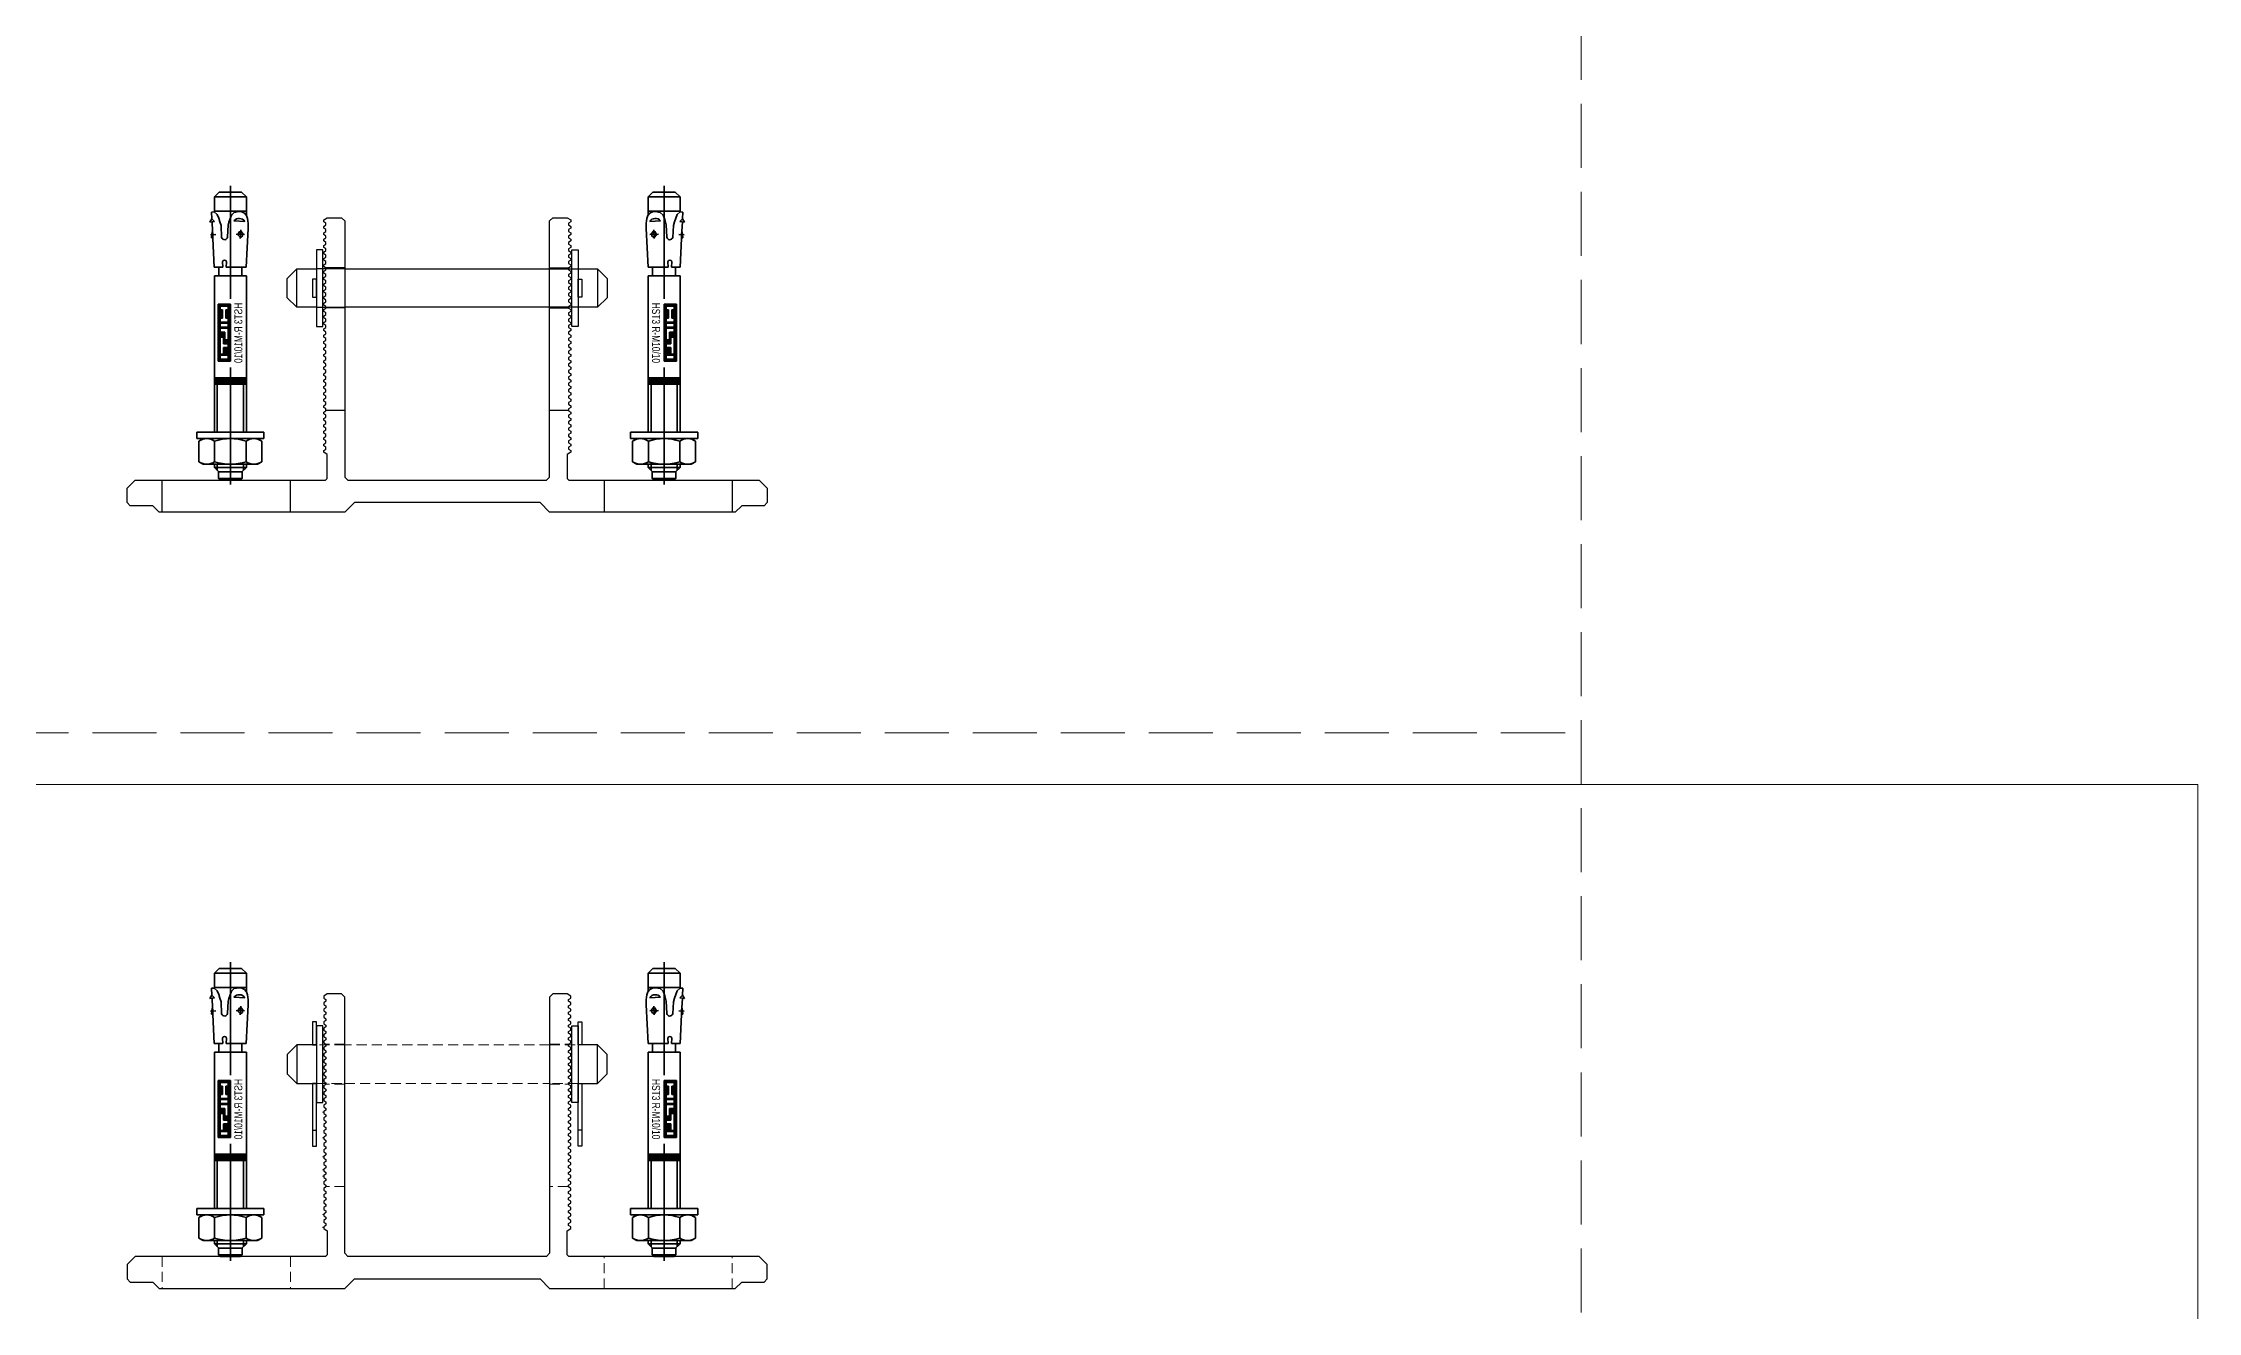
# Model space of a CAD drawing. Header units: millimetres. Extents: x -29692 to 34729, y -8412 to 43293.
# Drawn here: x -9365 to -8692, y -1372 to -976 of the extents above; entities that cross this region are included whole.
import ezdxf
from ezdxf.enums import TextEntityAlignment as Align

# ---------------------------------------------------------------- set-up
doc = ezdxf.new("R2010")
doc.units = ezdxf.units.MM
doc.linetypes.add('HIDDEN2', pattern=[4.7625, 3.175, -1.5875])
doc.linetypes.add('JIS_02_4.0', pattern=[5.5, 4, -1.5])
for name, color, linetype, lineweight in [('_0_000_Подоснова', 9, 'Continuous', 0), ('_0_001_Профили', 150, 'Continuous', 35), ('_MB_hidden_0.09', 125, 'HIDDEN2', 9), ('_MB_okucia_0.15', 165, 'Continuous', 15)]:
    doc.layers.add(name, color=color, linetype=linetype, lineweight=lineweight)
doc.layers.add('_0_007_Кронштейны_01', color=30, linetype='Continuous')
doc.layers.add('_0_023 _Линия_04', color=96, linetype='JIS_02_4.0', lineweight=9, plot=False)
doc.layers.add('_MB_pomocnicze_niedrukowane', color=220, linetype='Continuous', lineweight=15, plot=False)
doc.styles.add('_DZ_3.2', font='isocpeui.ttf', dxfattribs={"height": 3.2})
doc.styles.get("Standard").update_dxf_attribs({"font": 'arial.ttf'})

# ---------------------------------------------------------------- blocks, each defined once
blk = doc.blocks.new('-80002123_front')
for p, q in [((-47, 76.08), (-47, 64.08)), ((47, 64.08), (47, 76.08))]:
    blk.add_line(p, q)
for points in [[(32, 11), (31, 10), (-31, 10), (-32, 11), (-32, 91), (-33, 92), (-37.5, 92), (-38.58, 91.28), (-38.58, 90.72), (-37.92, 90.28), (-37.92, 89.72), (-38.58, 89.28), (-38.58, 88.72), (-37.92, 88.28), (-37.92, 87.72), (-38.58, 87.28), (-38.58, 86.72), (-37.92, 86.28), (-37.92, 85.72), (-38.58, 85.28), (-38.58, 84.72), (-37.92, 84.28), (-37.92, 83.72), (-38.58, 83.28), (-38.58, 82.72), (-37.92, 82.28), (-37.92, 81.72), (-38.58, 81.28), (-38.58, 80.72), (-37.92, 80.28), (-37.92, 79.72), (-38.58, 79.28), (-38.58, 78.72), (-37.92, 78.28), (-37.92, 77.72), (-38.58, 77.28), (-38.58, 76.72), (-37.92, 76.28), (-37.92, 75.72), (-38.58, 75.28), (-38.58, 74.72), (-37.92, 74.28), (-37.92, 73.72), (-38.58, 73.28), (-38.58, 72.72), (-37.92, 72.28), (-37.92, 71.72), (-38.58, 71.28), (-38.58, 70.72), (-37.92, 70.28), (-37.92, 69.72), (-38.58, 69.28), (-38.58, 68.72), (-37.92, 68.28), (-37.92, 67.72), (-38.58, 67.28), (-38.58, 66.72), (-37.92, 66.28), (-37.92, 65.72), (-38.58, 65.28), (-38.58, 64.72), (-37.92, 64.28), (-37.92, 63.72), (-38.58, 63.28), (-38.58, 62.72), (-37.92, 62.28), (-37.92, 61.72), (-38.58, 61.28), (-38.58, 60.72), (-37.92, 60.28), (-37.92, 59.72), (-38.58, 59.28), (-38.58, 58.72), (-37.92, 58.28), (-37.92, 57.72), (-38.58, 57.28), (-38.58, 56.72), (-37.92, 56.28), (-37.92, 55.72), (-38.58, 55.28), (-38.58, 54.72), (-37.92, 54.28), (-37.92, 53.72), (-38.58, 53.28), (-38.58, 52.72), (-37.92, 52.28), (-37.92, 51.72), (-38.58, 51.28), (-38.58, 50.72), (-37.92, 50.28), (-37.92, 49.72), (-38.58, 49.28), (-38.58, 48.72), (-37.92, 48.28), (-37.92, 47.72), (-38.58, 47.28), (-38.58, 46.72), (-37.92, 46.28), (-37.92, 45.72), (-38.58, 45.28), (-38.58, 44.72), (-37.92, 44.28), (-37.92, 43.72), (-38.58, 43.28), (-38.58, 42.72), (-37.92, 42.28), (-37.92, 41.72), (-38.58, 41.28), (-38.58, 40.72), (-37.92, 40.28), (-37.92, 39.72), (-38.58, 39.28), (-38.58, 38.72), (-37.92, 38.28), (-37.92, 37.72), (-38.58, 37.28), (-38.58, 36.72), (-37.92, 36.28), (-37.92, 35.72), (-38.58, 35.28), (-38.58, 34.72), (-37.92, 34.28), (-37.92, 33.72), (-38.58, 33.28), (-38.58, 32.72), (-37.92, 32.28), (-37.92, 31.72), (-38.58, 31.28), (-38.58, 30.72), (-37.92, 30.28), (-37.92, 29.72), (-38.58, 29.28), (-38.58, 28.72), (-37.92, 28.28), (-37.92, 27.72), (-38.58, 27.28), (-38.58, 26.72), (-37.92, 26.28), (-37.92, 25.72), (-38.58, 25.28), (-38.58, 24.72), (-37.92, 24.28), (-37.92, 23.72), (-38.58, 23.28), (-38.58, 22.72), (-37.92, 22.28), (-37.92, 21.72), (-38.58, 21.28), (-38.58, 20.72), (-37.92, 20.28), (-37.92, 19.72), (-38.58, 19.28), (-38.58, 18.72), (-37.5, 18), (-37.5, 10.5), (-38, 10), (-97.5, 10), (-100, 7.5), (-100, 3), (-99, 2), (-92, 2), (-90, 0), (-32, 0), (-29, 3), (29, 3), (32, 0), (90, 0), (92, 2), (99, 2), (100, 3), (100, 7.5), (97.5, 10), (38, 10), (37.5, 10.5), (37.5, 18), (38.58, 18.72), (38.58, 19.28), (37.92, 19.72), (37.92, 20.28), (38.58, 20.72), (38.58, 21.28), (37.92, 21.72), (37.92, 22.28), (38.58, 22.72), (38.58, 23.28), (37.92, 23.72), (37.92, 24.28), (38.58, 24.72), (38.58, 25.28), (37.92, 25.72), (37.92, 26.28), (38.58, 26.72), (38.58, 27.28), (37.92, 27.72), (37.92, 28.28), (38.58, 28.72), (38.58, 29.28), (37.92, 29.72), (37.92, 30.28), (38.58, 30.72), (38.58, 31.28), (37.92, 31.72), (37.92, 32.28), (38.58, 32.72), (38.58, 33.28), (37.92, 33.72), (37.92, 34.28), (38.58, 34.72), (38.58, 35.28), (37.92, 35.72), (37.92, 36.28), (38.58, 36.72), (38.58, 37.28), (37.92, 37.72), (37.92, 38.28), (38.58, 38.72), (38.58, 39.28), (37.92, 39.72), (37.92, 40.28), (38.58, 40.72), (38.58, 41.28), (37.92, 41.72), (37.92, 42.28), (38.58, 42.72), (38.58, 43.28), (37.92, 43.72), (37.92, 44.28), (38.58, 44.72), (38.58, 45.28), (37.92, 45.72), (37.92, 46.28), (38.58, 46.72), (38.58, 47.28), (37.92, 47.72), (37.92, 48.28), (38.58, 48.72), (38.58, 49.28), (37.92, 49.72), (37.92, 50.28), (38.58, 50.72), (38.58, 51.28), (37.92, 51.72), (37.92, 52.28), (38.58, 52.72), (38.58, 53.28), (37.92, 53.72), (37.92, 54.28), (38.58, 54.72), (38.58, 55.28), (37.92, 55.72), (37.92, 56.28), (38.58, 56.72), (38.58, 57.28), (37.92, 57.72), (37.92, 58.28), (38.58, 58.72), (38.58, 59.28), (37.92, 59.72), (37.92, 60.28), (38.58, 60.72), (38.58, 61.28), (37.92, 61.72), (37.92, 62.28), (38.58, 62.72), (38.58, 63.28), (37.92, 63.72), (37.92, 64.28), (38.58, 64.72), (38.58, 65.28), (37.92, 65.72), (37.92, 66.28), (38.58, 66.72), (38.58, 67.28), (37.92, 67.72), (37.92, 68.28), (38.58, 68.72), (38.58, 69.28), (37.92, 69.72), (37.92, 70.28), (38.58, 70.72), (38.58, 71.28), (37.92, 71.72), (37.92, 72.28), (38.58, 72.72), (38.58, 73.28), (37.92, 73.72), (37.92, 74.28), (38.58, 74.72), (38.58, 75.28), (37.92, 75.72), (37.92, 76.28), (38.58, 76.72), (38.58, 77.28), (37.92, 77.72), (37.92, 78.28), (38.58, 78.72), (38.58, 79.28), (37.92, 79.72), (37.92, 80.28), (38.58, 80.72), (38.58, 81.28), (37.92, 81.72), (37.92, 82.28), (38.58, 82.72), (38.58, 83.28), (37.92, 83.72), (37.92, 84.28), (38.58, 84.72), (38.58, 85.28), (37.92, 85.72), (37.92, 86.28), (38.58, 86.72), (38.58, 87.28), (37.92, 87.72), (37.92, 88.28), (38.58, 88.72), (38.58, 89.28), (37.92, 89.72), (37.92, 90.28), (38.58, 90.72), (38.58, 91.28), (37.5, 92), (33, 92), (32, 91)], [(-40.88, 76.08), (-40.88, 83.29), (-42.08, 83.29), (-42.08, 76.08)], [(-38.88, 58.08), (-38.88, 82.08), (-40.88, 82.08), (-40.88, 58.08)], [(38.88, 58.08), (38.88, 82.08), (40.88, 82.08), (40.88, 58.08)], [(40.88, 76.08), (40.88, 83.29), (42.08, 83.29), (42.08, 76.08)], [(-40.88, 49.43), (-40.88, 64.08), (-42.08, 64.08), (-42.08, 49.43)], [(-40.88, 44.43), (-40.88, 64.08), (-42.08, 64.08), (-42.08, 44.43)], [(40.88, 49.43), (40.88, 64.08), (42.08, 64.08), (42.08, 49.43)], [(40.88, 44.43), (40.88, 64.08), (42.08, 64.08), (42.08, 44.43)]]:
    blk.add_lwpolyline(points, close=True)
for points in [[(-40.88, 76.08), (-47, 76.08), (-50, 73.08), (-50, 67.08), (-47, 64.08), (-40.88, 64.08)], [(40.88, 64.08), (47, 64.08), (50, 67.08), (50, 73.08), (47, 76.08), (40.88, 76.08)]]:
    blk.add_lwpolyline(points)
for points in [[(-38.75, 81.17), (-38.84, 81.11), (-38.84, 81)], [(-38.75, 77.17), (-38.84, 77.11), (-38.84, 77)], [(-38.75, 71.17), (-38.84, 71.11), (-38.84, 71)], [(-38.75, 61.17), (-38.84, 61.11), (-38.84, 61)], [(-38.75, 55.17), (-38.84, 55.11), (-38.84, 55)], [(-38.75, 47.17), (-38.84, 47.11), (-38.84, 47)], [(-38.75, 41.17), (-38.84, 41.11), (-38.84, 41)], [(-38.75, 37.17), (-38.84, 37.11), (-38.84, 37)], [(-38.75, 35.17), (-38.84, 35.11), (-38.84, 35)]]:
    blk.add_rational_spline(points, [1, 0.881674598768, 1], degree=2)
at = {"layer": '_MB_hidden_0.09'}
for p, q in [((-32, 76.08), (-40.88, 76.08)), ((-32, 76.33), (-38, 76.33)), ((32, 76.33), (38, 76.33)), ((32, 76.08), (40.88, 76.08)), ((-40.88, 64.08), (-32, 64.08)), ((-32, 63.83), (-37.75, 63.83)), ((40.88, 64.08), (32, 64.08)), ((32, 63.83), (37.75, 63.83))]:
    blk.add_line(p, q, dxfattribs=at)
at = {"layer": '_MB_hidden_0.09', "extrusion": (-2.17559e-16, 0.999961, 0.0088)}
for p, q in [((-32, 31.83), (-37.75, 31.83)), ((37.75, 31.83), (32, 31.83)), ((-89, 10), (-89, 0)), ((-49, 10), (-49, 0)), ((49, 0), (49, 10)), ((89, 0), (89, 10))]:
    blk.add_line(p, q, dxfattribs=at)
at = {"layer": '_MB_hidden_0.09'}
for points in [[(32, 76.08), (-32, 76.08)], [(-32, 64.08), (32, 64.08)]]:
    blk.add_lwpolyline(points, dxfattribs=at)
at = {"layer": '_MB_pomocnicze_niedrukowane'}
for points in [[(-38.75, 23.17), (-38.84, 23.11), (-38.84, 23)], [(-38.75, 19.17), (-38.84, 19.11), (-38.84, 19)]]:
    blk.add_rational_spline(points, [1, 0.881674598768, 1], degree=2, dxfattribs=at)
blk = doc.blocks.new('*U788')
at = {"layer": '_0_007_Кронштейны_01'}
blk.add_blockref('-80002123_front', (0, 0), dxfattribs=at)
blk = doc.blocks.new('80002122_92мм_В1')
at = {"layer": '_0_007_Кронштейны_01', "extrusion": (0.999961, 2.78789e-16, 0.0088)}
for p, q in [((10, 89), (0, 89)), ((10, 49), (0, 49)), ((31.83, 32), (31.83, 37.75)), ((31.83, -37.75), (31.83, -32)), ((0, -49), (10, -49)), ((0, -89), (10, -89))]:
    blk.add_line(p, q, dxfattribs=at)
at = {"layer": '_0_007_Кронштейны_01', "color": 110}
for p, q in [((76, 47), (64, 47)), ((64, 40.88), (64, 32)), ((76, 32), (76, 40.88)), ((64, -40.88), (64, -32)), ((76, -32), (76, -40.88)), ((64, -47), (76, -47))]:
    blk.add_line(p, q, dxfattribs=at)
at = {"layer": '_0_007_Кронштейны_01'}
for p, q in [((63.83, 32), (63.83, 37.75)), ((76.33, 32), (76.33, 38)), ((63.83, -32), (63.83, -37.75)), ((76.33, -32), (76.33, -38))]:
    blk.add_line(p, q, dxfattribs=at)
blk.add_lwpolyline([(11, -32), (10, -31), (10, 31), (11, 32), (91, 32), (92, 33), (92, 37.5), (91.28, 38.58), (90.72, 38.58), (90.28, 37.92), (89.72, 37.92), (89.28, 38.58), (88.72, 38.58), (88.28, 37.92), (87.72, 37.92), (87.28, 38.58), (86.72, 38.58), (86.28, 37.92), (85.72, 37.92), (85.28, 38.58), (84.72, 38.58), (84.28, 37.92), (83.72, 37.92), (83.28, 38.58), (82.72, 38.58), (82.28, 37.92), (81.72, 37.92), (81.28, 38.58), (80.72, 38.58), (80.28, 37.92), (79.72, 37.92), (79.28, 38.58), (78.72, 38.58), (78.28, 37.92), (77.72, 37.92), (77.28, 38.58), (76.72, 38.58), (76.28, 37.92), (75.72, 37.92), (75.28, 38.58), (74.72, 38.58), (74.28, 37.92), (73.72, 37.92), (73.28, 38.58), (72.72, 38.58), (72.28, 37.92), (71.72, 37.92), (71.28, 38.58), (70.72, 38.58), (70.28, 37.92), (69.72, 37.92), (69.28, 38.58), (68.72, 38.58), (68.28, 37.92), (67.72, 37.92), (67.28, 38.58), (66.72, 38.58), (66.28, 37.92), (65.72, 37.92), (65.28, 38.58), (64.72, 38.58), (64.28, 37.92), (63.72, 37.92), (63.28, 38.58), (62.72, 38.58), (62.28, 37.92), (61.72, 37.92), (61.28, 38.58), (60.72, 38.58), (60.28, 37.92), (59.72, 37.92), (59.28, 38.58), (58.72, 38.58), (58.28, 37.92), (57.72, 37.92), (57.28, 38.58), (56.72, 38.58), (56.28, 37.92), (55.72, 37.92), (55.28, 38.58), (54.72, 38.58), (54.28, 37.92), (53.72, 37.92), (53.28, 38.58), (52.72, 38.58), (52.28, 37.92), (51.72, 37.92), (51.28, 38.58), (50.72, 38.58), (50.28, 37.92), (49.72, 37.92), (49.28, 38.58), (48.72, 38.58), (48.28, 37.92), (47.72, 37.92), (47.28, 38.58), (46.72, 38.58), (46.28, 37.92), (45.72, 37.92), (45.28, 38.58), (44.72, 38.58), (44.28, 37.92), (43.72, 37.92), (43.28, 38.58), (42.72, 38.58), (42.28, 37.92), (41.72, 37.92), (41.28, 38.58), (40.72, 38.58), (40.28, 37.92), (39.72, 37.92), (39.28, 38.58), (38.72, 38.58), (38.28, 37.92), (37.72, 37.92), (37.28, 38.58), (36.72, 38.58), (36.28, 37.92), (35.72, 37.92), (35.28, 38.58), (34.72, 38.58), (34.28, 37.92), (33.72, 37.92), (33.28, 38.58), (32.72, 38.58), (32.28, 37.92), (31.72, 37.92), (31.28, 38.58), (30.72, 38.58), (30.28, 37.92), (29.72, 37.92), (29.28, 38.58), (28.72, 38.58), (28.28, 37.92), (27.72, 37.92), (27.28, 38.58), (26.72, 38.58), (26.28, 37.92), (25.72, 37.92), (25.28, 38.58), (24.72, 38.58), (24.28, 37.92), (23.72, 37.92), (23.28, 38.58), (22.72, 38.58), (22.28, 37.92), (21.72, 37.92), (21.28, 38.58), (20.72, 38.58), (20.28, 37.92), (19.72, 37.92), (19.28, 38.58), (18.72, 38.58), (18, 37.5), (10.5, 37.5), (10, 38), (10, 97.5), (7.5, 100), (3, 100), (2, 99), (2, 92), (0, 90), (0, 32), (3, 29), (3, -29), (0, -32), (0, -90), (2, -92), (2, -99), (3, -100), (7.5, -100), (10, -97.5), (10, -38), (10.5, -37.5), (18, -37.5), (18.72, -38.58), (19.28, -38.58), (19.72, -37.92), (20.28, -37.92), (20.72, -38.58), (21.28, -38.58), (21.72, -37.92), (22.28, -37.92), (22.72, -38.58), (23.28, -38.58), (23.72, -37.92), (24.28, -37.92), (24.72, -38.58), (25.28, -38.58), (25.72, -37.92), (26.28, -37.92), (26.72, -38.58), (27.28, -38.58), (27.72, -37.92), (28.28, -37.92), (28.72, -38.58), (29.28, -38.58), (29.72, -37.92), (30.28, -37.92), (30.72, -38.58), (31.28, -38.58), (31.72, -37.92), (32.28, -37.92), (32.72, -38.58), (33.28, -38.58), (33.72, -37.92), (34.28, -37.92), (34.72, -38.58), (35.28, -38.58), (35.72, -37.92), (36.28, -37.92), (36.72, -38.58), (37.28, -38.58), (37.72, -37.92), (38.28, -37.92), (38.72, -38.58), (39.28, -38.58), (39.72, -37.92), (40.28, -37.92), (40.72, -38.58), (41.28, -38.58), (41.72, -37.92), (42.28, -37.92), (42.72, -38.58), (43.28, -38.58), (43.72, -37.92), (44.28, -37.92), (44.72, -38.58), (45.28, -38.58), (45.72, -37.92), (46.28, -37.92), (46.72, -38.58), (47.28, -38.58), (47.72, -37.92), (48.28, -37.92), (48.72, -38.58), (49.28, -38.58), (49.72, -37.92), (50.28, -37.92), (50.72, -38.58), (51.28, -38.58), (51.72, -37.92), (52.28, -37.92), (52.72, -38.58), (53.28, -38.58), (53.72, -37.92), (54.28, -37.92), (54.72, -38.58), (55.28, -38.58), (55.72, -37.92), (56.28, -37.92), (56.72, -38.58), (57.28, -38.58), (57.72, -37.92), (58.28, -37.92), (58.72, -38.58), (59.28, -38.58), (59.72, -37.92), (60.28, -37.92), (60.72, -38.58), (61.28, -38.58), (61.72, -37.92), (62.28, -37.92), (62.72, -38.58), (63.28, -38.58), (63.72, -37.92), (64.28, -37.92), (64.72, -38.58), (65.28, -38.58), (65.72, -37.92), (66.28, -37.92), (66.72, -38.58), (67.28, -38.58), (67.72, -37.92), (68.28, -37.92), (68.72, -38.58), (69.28, -38.58), (69.72, -37.92), (70.28, -37.92), (70.72, -38.58), (71.28, -38.58), (71.72, -37.92), (72.28, -37.92), (72.72, -38.58), (73.28, -38.58), (73.72, -37.92), (74.28, -37.92), (74.72, -38.58), (75.28, -38.58), (75.72, -37.92), (76.28, -37.92), (76.72, -38.58), (77.28, -38.58), (77.72, -37.92), (78.28, -37.92), (78.72, -38.58), (79.28, -38.58), (79.72, -37.92), (80.28, -37.92), (80.72, -38.58), (81.28, -38.58), (81.72, -37.92), (82.28, -37.92), (82.72, -38.58), (83.28, -38.58), (83.72, -37.92), (84.28, -37.92), (84.72, -38.58), (85.28, -38.58), (85.72, -37.92), (86.28, -37.92), (86.72, -38.58), (87.28, -38.58), (87.72, -37.92), (88.28, -37.92), (88.72, -38.58), (89.28, -38.58), (89.72, -37.92), (90.28, -37.92), (90.72, -38.58), (91.28, -38.58), (92, -37.5), (92, -33), (91, -32)], close=True, dxfattribs=at)
at = {"layer": '_0_007_Кронштейны_01', "color": 110}
for points in [[(76, 40.88), (76, 47), (73, 50), (67, 50), (64, 47), (64, 40.88)], [(64, 32), (64, -32)], [(76, -32), (76, 32)], [(64, -40.88), (64, -47), (67, -50), (73, -50), (76, -47), (76, -40.88)]]:
    blk.add_lwpolyline(points, dxfattribs=at)
for points in [[(58, 38.88), (82, 38.88), (82, 40.88), (58, 40.88)], [(67.2, 40.88), (72.8, 40.88), (72.8, 42.08), (67.2, 42.08)], [(58, -38.88), (82, -38.88), (82, -40.88), (58, -40.88)], [(67.2, -40.88), (72.8, -40.88), (72.8, -42.08), (67.2, -42.08)]]:
    blk.add_lwpolyline(points, close=True, dxfattribs=at)
blk = doc.blocks.new('*U1012')
at = {"color": 0, "linetype": 'ByBlock', "lineweight": -2}
for p, q in [((-10, 8.5), (-9.24, 9.82)), ((-10, -8.5), (-10, 8.5)), ((-2.76, 9.82), (-9.24, 9.82)), ((-2, 8.5), (-2.76, 9.82)), ((0, 10.5), (-2, 10.5)), ((-2, -10.5), (-2, 10.5)), ((0, -10.5), (0, 10.5)), ((-16.36, 0), (20.25, 0)), ((-14.98, 3.2), (-14.48, 3.7)), ((-14.98, 3.2), (-14.98, -3.2)), ((-14.48, 3.7), (-12.38, 3.7)), ((-14.48, -3.7), (-14.48, 3.7)), ((-11, 5), (-12.38, 3.62)), ((-12.38, 3.62), (-12.38, -3.62)), ((0, 0), (-12, 0)), ((-11.92, 4.08), (-10, 4.08)), ((-11, 5), (-11, -5)), ((-10, 5), (-11, 5)), ((-2.76, 4.91), (-9.24, 4.91)), ((48.82, 5), (0, 5)), ((0, 4.08), (15.02, 4.08)), ((15.02, 4.9), (15.12, 5)), ((15.27, 5), (15.02, 4.75)), ((15.02, 4.61), (15.41, 5)), ((15.55, 5), (15.02, 4.47)), ((15.02, 4.33), (15.69, 5)), ((15.83, 5), (15.02, 4.19)), ((15.02, 4.05), (15.97, 5)), ((16.11, 5), (15.02, 3.91)), ((15.02, 3.76), (16.26, 5)), ((16.4, 5), (15.02, 3.62)), ((15.02, 3.48), (16.54, 5)), ((16.68, 5), (15.02, 3.34)), ((15.02, 3.2), (16.82, 5)), ((16.96, 5), (15.02, 3.06)), ((15.02, 5), (15.02, -5)), ((15.02, 2.92), (17.02, 4.92)), ((17.02, 4.78), (15.02, 2.78)), ((15.02, 2.63), (17.02, 4.63)), ((17.02, 4.49), (15.02, 2.49)), ((15.02, 2.35), (17.02, 4.35)), ((17.02, 4.21), (15.02, 2.21)), ((15.02, 2.07), (17.02, 4.07)), ((17.02, 3.93), (15.02, 1.93)), ((15.02, 1.79), (17.02, 3.79)), ((17.02, 3.64), (15.02, 1.64)), ((15.02, 1.5), (17.02, 3.5)), ((17.02, 3.36), (15.02, 1.36)), ((15.02, 1.22), (17.02, 3.22)), ((17.02, 3.08), (15.02, 1.08)), ((15.02, 0.94), (17.02, 2.94)), ((17.02, 2.8), (15.02, 0.8)), ((15.02, 0.65), (17.02, 2.65)), ((17.02, 2.51), (15.02, 0.51)), ((15.02, 0.37), (17.02, 2.37)), ((17.02, 2.23), (15.02, 0.23)), ((15.02, 0.09), (17.02, 2.09)), ((17.02, 1.95), (15.02, -0.05)), ((15.02, -0.19), (17.02, 1.81)), ((17.02, 1.66), (15.02, -0.34)), ((15.02, -0.48), (17.02, 1.52)), ((17.02, 1.38), (15.02, -0.62)), ((15.02, -0.76), (17.02, 1.24)), ((17.02, 1.1), (15.02, -0.9)), ((15.02, -1.04), (17.02, 0.96)), ((17.02, 0.82), (15.02, -1.18)), ((15.02, -1.33), (17.02, 0.67)), ((17.02, 0.53), (15.02, -1.47)), ((15.02, -1.61), (17.02, 0.39)), ((17.02, 0.25), (15.02, -1.75)), ((15.02, -1.89), (17.02, 0.11)), ((17.02, 5), (17.02, -5)), ((48.82, 5), (48.82, -5)), ((48.82, -3.99), (48.82, 3.99)), ((51.55, 3.6), (49.2, 3.6)), ((63.67, 5.59), (51.55, 4.96)), ((51.55, -1.28), (51.55, 4.96)), ((63.2, 3.24), (60.47, 3.1)), ((61.89, 1.78), (61.75, 4.41)), ((66.01, 1.13), (65.84, 4.48)), ((73.52, 5), (67.73, 5)), ((69.03, 5), (69.03, -5)), ((75.02, 3.5), (73.52, 5)), ((73.52, -5), (73.52, 5)), ((75.02, -3.5), (75.02, 3.5)), ((-14.48, -3.7), (-14.98, -3.2)), ((-14.48, -3.7), (-12.38, -3.7)), ((-11, -5), (-12.38, -3.62)), ((-11.92, -4.08), (-10, -4.08)), ((-10, -5), (-11, -5)), ((-2.76, -4.91), (-9.24, -4.91)), ((0, -4.08), (15.02, -4.08)), ((48.82, -5), (0, -5)), ((17.02, -0.03), (15.02, -2.03)), ((15.02, -2.17), (17.02, -0.17)), ((17.02, -0.32), (15.02, -2.32)), ((15.02, -2.46), (17.02, -0.46)), ((17.02, -0.6), (15.02, -2.6)), ((15.02, -2.74), (17.02, -0.74)), ((17.02, -0.88), (15.02, -2.88)), ((15.02, -3.02), (17.02, -1.02)), ((17.02, -1.16), (15.02, -3.16)), ((15.02, -3.31), (17.02, -1.31)), ((17.02, -1.45), (15.02, -3.45)), ((15.02, -3.59), (17.02, -1.59)), ((17.02, -1.73), (15.02, -3.73)), ((15.02, -3.87), (17.02, -1.87)), ((17.02, -2.01), (15.02, -4.01)), ((15.02, -4.15), (17.02, -2.15)), ((17.02, -2.3), (15.02, -4.3)), ((15.02, -4.44), (17.02, -2.44)), ((17.02, -2.58), (15.02, -4.58)), ((15.02, -4.72), (17.02, -2.72)), ((17.02, -2.86), (15.02, -4.86)), ((15.02, -5), (17.02, -3)), ((17.02, -3.14), (15.16, -5)), ((15.31, -5), (17.02, -3.29)), ((17.02, -3.43), (15.45, -5)), ((15.59, -5), (17.02, -3.57)), ((17.02, -3.71), (15.73, -5)), ((15.87, -5), (17.02, -3.85)), ((17.02, -3.99), (16.01, -5)), ((16.15, -5), (17.02, -4.13)), ((17.02, -4.28), (16.3, -5)), ((16.44, -5), (17.02, -4.42)), ((17.02, -4.56), (16.58, -5)), ((16.72, -5), (17.02, -4.7)), ((17.02, -4.84), (16.86, -5)), ((17, -5), (17.02, -4.98)), ((40.04, 0), (22.2, 0)), ((22.2, 0), (22.2, -3.84)), ((40.04, -3.84), (22.2, -3.84)), ((22.21, -3.84), (22.21, 0)), ((22.28, 0), (22.28, -3.84)), ((22.34, -3.84), (22.34, 0)), ((22.41, 0), (22.41, -3.84)), ((22.47, -3.84), (22.47, 0)), ((22.53, 0), (22.53, -3.84)), ((22.6, -3.84), (22.6, 0)), ((22.66, 0), (22.66, -3.84)), ((22.73, -3.84), (22.73, 0)), ((22.79, 0), (22.79, -3.84)), ((24.04, -0.64), (22.84, -0.64)), ((22.84, -0.64), (22.84, -3.2)), ((24.04, -3.2), (22.84, -3.2)), ((22.85, -0.64), (22.85, 0)), ((22.85, -3.84), (22.85, -3.2)), ((22.92, 0), (22.92, -0.64)), ((22.92, -3.2), (22.92, -3.84)), ((22.98, -0.64), (22.98, 0)), ((22.98, -3.84), (22.98, -3.2)), ((23.05, 0), (23.05, -0.64)), ((23.05, -3.2), (23.05, -3.84)), ((23.11, -0.64), (23.11, 0)), ((23.11, -3.84), (23.11, -3.2)), ((23.17, 0), (23.17, -0.64)), ((23.17, -3.2), (23.17, -3.84)), ((23.24, -0.64), (23.24, 0)), ((23.24, -3.84), (23.24, -3.2)), ((23.3, 0), (23.3, -0.64)), ((23.3, -3.2), (23.3, -3.84)), ((23.37, -0.64), (23.37, 0)), ((23.37, -3.84), (23.37, -3.2)), ((23.43, 0), (23.43, -0.64)), ((23.43, -3.2), (23.43, -3.84)), ((23.49, -0.64), (23.49, 0)), ((23.49, -3.84), (23.49, -3.2)), ((23.56, 0), (23.56, -0.64)), ((23.56, -3.2), (23.56, -3.84)), ((23.62, -0.64), (23.62, 0)), ((23.62, -3.84), (23.62, -3.2)), ((23.69, 0), (23.69, -0.64)), ((23.69, -3.2), (23.69, -3.84)), ((23.75, -0.64), (23.75, 0)), ((23.75, -3.84), (23.75, -3.2)), ((23.81, 0), (23.81, -0.64)), ((23.81, -3.2), (23.81, -3.84)), ((23.88, -0.64), (23.88, 0)), ((23.88, -3.84), (23.88, -3.2)), ((23.94, 0), (23.94, -0.64)), ((23.94, -3.2), (23.94, -3.84)), ((24.01, -0.64), (24.01, 0)), ((24.01, -3.84), (24.01, -3.2)), ((24.04, -0.64), (24.04, -3.2)), ((24.07, 0), (24.07, -3.84)), ((24.13, -3.84), (24.13, 0)), ((24.2, 0), (24.2, -3.84)), ((24.26, -3.84), (24.26, 0)), ((24.33, 0), (24.33, -3.84)), ((24.39, -3.84), (24.39, 0)), ((24.42, -2.15), (24.42, -3.2)), ((26.45, -2.15), (24.42, -2.15)), ((29.69, -3.2), (24.42, -3.2)), ((24.45, 0), (24.45, -2.15)), ((24.45, -3.2), (24.45, -3.84)), ((24.52, -2.15), (24.52, 0)), ((24.52, -3.84), (24.52, -3.2)), ((24.58, 0), (24.58, -2.15)), ((24.58, -3.2), (24.58, -3.84)), ((24.65, -2.15), (24.65, 0)), ((24.65, -3.84), (24.65, -3.2)), ((24.71, 0), (24.71, -2.15)), ((24.71, -3.2), (24.71, -3.84)), ((24.77, -2.15), (24.77, 0)), ((24.77, -3.84), (24.77, -3.2)), ((24.84, 0), (24.84, -2.15)), ((24.84, -3.2), (24.84, -3.84)), ((24.9, -2.15), (24.9, 0)), ((24.9, -3.84), (24.9, -3.2)), ((24.97, 0), (24.97, -2.15)), ((24.97, -3.2), (24.97, -3.84)), ((25.03, -2.15), (25.03, 0)), ((25.03, -3.84), (25.03, -3.2)), ((25.09, 0), (25.09, -2.15)), ((25.09, -3.2), (25.09, -3.84)), ((25.16, -2.15), (25.16, 0)), ((25.16, -3.84), (25.16, -3.2)), ((25.22, 0), (25.22, -2.15)), ((25.22, -3.2), (25.22, -3.84)), ((25.29, -2.15), (25.29, 0)), ((25.29, -3.84), (25.29, -3.2)), ((25.35, 0), (25.35, -2.15)), ((25.35, -3.2), (25.35, -3.84)), ((25.41, -2.15), (25.41, 0)), ((25.41, -3.84), (25.41, -3.2)), ((25.48, 0), (25.48, -2.15)), ((25.48, -3.2), (25.48, -3.84)), ((25.54, -2.15), (25.54, 0)), ((25.54, -3.84), (25.54, -3.2)), ((25.61, 0), (25.61, -2.15)), ((25.61, -3.2), (25.61, -3.84)), ((25.67, -2.15), (25.67, 0)), ((25.67, -3.84), (25.67, -3.2)), ((25.73, 0), (25.73, -2.15)), ((25.73, -3.2), (25.73, -3.84)), ((25.8, -2.15), (25.8, 0)), ((25.8, -3.84), (25.8, -3.2)), ((25.86, 0), (25.86, -2.15)), ((25.86, -3.2), (25.86, -3.84)), ((25.93, -2.15), (25.93, 0)), ((25.93, -3.84), (25.93, -3.2)), ((25.99, 0), (25.99, -2.15)), ((25.99, -3.2), (25.99, -3.84)), ((26.05, -2.15), (26.05, 0)), ((26.05, -3.84), (26.05, -3.2)), ((26.12, 0), (26.12, -2.15)), ((26.12, -3.2), (26.12, -3.84)), ((26.18, -2.15), (26.18, 0)), ((26.18, -3.84), (26.18, -3.2)), ((26.25, 0), (26.25, -2.15)), ((26.25, -3.2), (26.25, -3.84)), ((26.31, -2.15), (26.31, 0)), ((26.31, -3.84), (26.31, -3.2)), ((26.37, 0), (26.37, -2.15)), ((26.37, -3.2), (26.37, -3.84)), ((26.44, -2.15), (26.44, 0)), ((26.44, -3.84), (26.44, -3.2)), ((26.45, -0.64), (26.45, -2.15)), ((27.65, -0.64), (26.45, -0.64)), ((26.5, 0), (26.5, -0.64)), ((26.5, -3.2), (26.5, -3.84)), ((26.57, -0.64), (26.57, 0)), ((26.57, -3.84), (26.57, -3.2)), ((26.63, 0), (26.63, -0.64)), ((26.63, -3.2), (26.63, -3.84)), ((26.69, -0.64), (26.69, 0)), ((26.69, -3.84), (26.69, -3.2)), ((26.76, 0), (26.76, -0.64)), ((26.76, -3.2), (26.76, -3.84)), ((26.82, -0.64), (26.82, 0)), ((26.82, -3.84), (26.82, -3.2)), ((26.89, 0), (26.89, -0.64)), ((26.89, -3.2), (26.89, -3.84)), ((26.95, -0.64), (26.95, 0)), ((26.95, -3.84), (26.95, -3.2)), ((27.01, 0), (27.01, -0.64)), ((27.01, -3.2), (27.01, -3.84)), ((27.08, -0.64), (27.08, 0)), ((27.08, -3.84), (27.08, -3.2)), ((27.14, 0), (27.14, -0.64)), ((27.14, -3.2), (27.14, -3.84)), ((27.21, -0.64), (27.21, 0)), ((27.21, -3.84), (27.21, -3.2)), ((27.27, 0), (27.27, -0.64)), ((27.27, -3.2), (27.27, -3.84)), ((27.33, -0.64), (27.33, 0)), ((27.33, -3.84), (27.33, -3.2)), ((27.4, 0), (27.4, -0.64)), ((27.4, -3.2), (27.4, -3.84)), ((27.46, -0.64), (27.46, 0)), ((27.46, -3.84), (27.46, -3.2)), ((27.53, 0), (27.53, -0.64)), ((27.53, -3.2), (27.53, -3.84)), ((27.59, -0.64), (27.59, 0)), ((27.59, -3.84), (27.59, -3.2)), ((27.65, 0), (27.65, -0.64)), ((27.65, -0.64), (27.65, -2.15)), ((29.69, -2.15), (27.65, -2.15)), ((27.65, -3.2), (27.65, -3.84)), ((27.72, -2.15), (27.72, 0)), ((27.72, -3.84), (27.72, -3.2)), ((27.78, 0), (27.78, -2.15)), ((27.78, -3.2), (27.78, -3.84)), ((27.85, -2.15), (27.85, 0)), ((27.85, -3.84), (27.85, -3.2)), ((27.91, 0), (27.91, -2.15)), ((27.91, -3.2), (27.91, -3.84)), ((27.97, -2.15), (27.97, 0)), ((27.97, -3.84), (27.97, -3.2)), ((28.04, 0), (28.04, -2.15)), ((28.04, -3.2), (28.04, -3.84)), ((28.1, -2.15), (28.1, 0)), ((28.1, -3.84), (28.1, -3.2)), ((28.17, 0), (28.17, -2.15)), ((28.17, -3.2), (28.17, -3.84)), ((28.23, -2.15), (28.23, 0)), ((28.23, -3.84), (28.23, -3.2)), ((28.29, 0), (28.29, -2.15)), ((28.29, -3.2), (28.29, -3.84)), ((28.36, -2.15), (28.36, 0)), ((28.36, -3.84), (28.36, -3.2)), ((28.42, 0), (28.42, -2.15)), ((28.42, -3.2), (28.42, -3.84)), ((28.49, -2.15), (28.49, 0)), ((28.49, -3.84), (28.49, -3.2)), ((28.55, 0), (28.55, -2.15)), ((28.55, -3.2), (28.55, -3.84)), ((28.61, -2.15), (28.61, 0)), ((28.61, -3.84), (28.61, -3.2)), ((28.68, 0), (28.68, -2.15)), ((28.68, -3.2), (28.68, -3.84)), ((28.74, -2.15), (28.74, 0)), ((28.74, -3.84), (28.74, -3.2)), ((28.81, 0), (28.81, -2.15)), ((28.81, -3.2), (28.81, -3.84)), ((28.86, -0.64), (28.86, -1.69)), ((32.47, -0.64), (28.86, -0.64)), ((28.86, -1.69), (31.27, -1.69)), ((28.87, -0.64), (28.87, 0)), ((28.87, -2.15), (28.87, -1.69)), ((28.87, -3.84), (28.87, -3.2)), ((28.93, 0), (28.93, -0.64)), ((28.93, -1.69), (28.93, -2.15)), ((28.93, -3.2), (28.93, -3.84)), ((29, -0.64), (29, 0)), ((29, -2.15), (29, -1.69)), ((29, -3.84), (29, -3.2)), ((29.06, 0), (29.06, -0.64)), ((29.06, -1.69), (29.06, -2.15)), ((29.06, -3.2), (29.06, -3.84)), ((29.13, -0.64), (29.13, 0)), ((29.13, -2.15), (29.13, -1.69)), ((29.13, -3.84), (29.13, -3.2)), ((29.19, 0), (29.19, -0.64)), ((29.19, -1.69), (29.19, -2.15)), ((29.19, -3.2), (29.19, -3.84)), ((29.25, -0.64), (29.25, 0)), ((29.25, -2.15), (29.25, -1.69)), ((29.25, -3.84), (29.25, -3.2)), ((29.32, 0), (29.32, -0.64)), ((29.32, -1.69), (29.32, -2.15)), ((29.32, -3.2), (29.32, -3.84)), ((29.38, -0.64), (29.38, 0)), ((29.38, -2.15), (29.38, -1.69)), ((29.38, -3.84), (29.38, -3.2)), ((29.45, 0), (29.45, -0.64)), ((29.45, -1.69), (29.45, -2.15)), ((29.45, -3.2), (29.45, -3.84)), ((29.51, -0.64), (29.51, 0)), ((29.51, -2.15), (29.51, -1.69)), ((29.51, -3.84), (29.51, -3.2)), ((29.57, 0), (29.57, -0.64)), ((29.57, -1.69), (29.57, -2.15)), ((29.57, -3.2), (29.57, -3.84)), ((29.64, -0.64), (29.64, 0)), ((29.64, -2.15), (29.64, -1.69)), ((29.64, -3.84), (29.64, -3.2)), ((29.69, -2.15), (29.69, -3.2)), ((29.7, 0), (29.7, -0.64)), ((29.7, -1.69), (29.7, -3.84)), ((29.77, -0.64), (29.77, 0)), ((29.77, -3.84), (29.77, -1.69)), ((29.83, 0), (29.83, -0.64)), ((29.83, -1.69), (29.83, -3.84)), ((29.89, -0.64), (29.89, 0)), ((29.89, -3.84), (29.89, -1.69)), ((29.96, 0), (29.96, -0.64)), ((29.96, -1.69), (29.96, -3.84)), ((30.02, -0.64), (30.02, 0)), ((30.02, -3.84), (30.02, -1.69)), ((30.09, 0), (30.09, -0.64)), ((30.09, -1.69), (30.09, -3.84)), ((30.15, -0.64), (30.15, 0)), ((30.15, -3.84), (30.15, -1.69)), ((30.21, 0), (30.21, -0.64)), ((30.21, -1.69), (30.21, -3.84)), ((30.28, -0.64), (30.28, 0)), ((30.28, -3.84), (30.28, -1.69)), ((30.34, 0), (30.34, -0.64)), ((30.34, -1.69), (30.34, -3.84)), ((30.41, -0.64), (30.41, 0)), ((30.41, -3.84), (30.41, -1.69)), ((30.47, 0), (30.47, -0.64)), ((30.47, -1.69), (30.47, -3.84)), ((30.53, -0.64), (30.53, 0)), ((30.53, -3.84), (30.53, -1.69)), ((30.6, 0), (30.6, -0.64)), ((30.6, -1.69), (30.6, -3.84)), ((30.66, -0.64), (30.66, 0)), ((30.66, -3.84), (30.66, -1.69)), ((30.73, 0), (30.73, -0.64)), ((30.73, -1.69), (30.73, -3.84)), ((30.79, -0.64), (30.79, 0)), ((30.79, -3.84), (30.79, -1.69)), ((30.85, 0), (30.85, -0.64)), ((30.85, -1.69), (30.85, -3.84)), ((30.92, -0.64), (30.92, 0)), ((30.92, -3.84), (30.92, -1.69)), ((30.98, 0), (30.98, -0.64)), ((30.98, -1.69), (30.98, -3.84)), ((31.05, -0.64), (31.05, 0)), ((31.05, -3.84), (31.05, -1.69)), ((31.11, 0), (31.11, -0.64)), ((31.11, -1.69), (31.11, -3.84)), ((31.17, -0.64), (31.17, 0)), ((31.17, -3.84), (31.17, -1.69)), ((31.24, 0), (31.24, -0.64)), ((31.24, -1.69), (31.24, -3.84)), ((31.27, -1.69), (31.27, -3.2)), ((32.47, -3.2), (31.27, -3.2)), ((31.3, -0.64), (31.3, 0)), ((31.3, -3.84), (31.3, -3.2)), ((31.37, 0), (31.37, -0.64)), ((31.37, -3.2), (31.37, -3.84)), ((31.43, -0.64), (31.43, 0)), ((31.43, -3.84), (31.43, -3.2)), ((31.49, 0), (31.49, -0.64)), ((31.49, -3.2), (31.49, -3.84)), ((31.56, -0.64), (31.56, 0)), ((31.56, -3.84), (31.56, -3.2)), ((31.62, 0), (31.62, -0.64)), ((31.62, -3.2), (31.62, -3.84)), ((31.69, -0.64), (31.69, 0)), ((31.69, -3.84), (31.69, -3.2)), ((31.75, 0), (31.75, -0.64)), ((31.75, -3.2), (31.75, -3.84)), ((31.81, -0.64), (31.81, 0)), ((31.81, -3.84), (31.81, -3.2)), ((31.88, 0), (31.88, -0.64)), ((31.88, -3.2), (31.88, -3.84)), ((31.94, -0.64), (31.94, 0)), ((31.94, -3.84), (31.94, -3.2)), ((32.01, 0), (32.01, -0.64)), ((32.01, -3.2), (32.01, -3.84)), ((32.07, -0.64), (32.07, 0)), ((32.07, -3.84), (32.07, -3.2)), ((32.13, 0), (32.13, -0.64)), ((32.13, -3.2), (32.13, -3.84)), ((32.2, -0.64), (32.2, 0)), ((32.2, -3.84), (32.2, -3.2)), ((32.26, 0), (32.26, -0.64)), ((32.26, -3.2), (32.26, -3.84)), ((32.33, -0.64), (32.33, 0)), ((32.33, -3.84), (32.33, -3.2)), ((32.39, 0), (32.39, -0.64)), ((32.39, -3.2), (32.39, -3.84)), ((32.45, -0.64), (32.45, 0)), ((32.45, -3.84), (32.45, -3.2)), ((32.47, -0.64), (32.47, -3.2)), ((32.52, 0), (32.52, -3.84)), ((32.58, -3.84), (32.58, 0)), ((32.65, 0), (32.65, -3.84)), ((32.71, -3.84), (32.71, 0)), ((32.77, 0), (32.77, -3.84)), ((32.84, -3.84), (32.84, 0)), ((32.85, -0.64), (32.85, -3.2)), ((34.05, -0.64), (32.85, -0.64)), ((34.05, -3.2), (32.85, -3.2)), ((32.9, 0), (32.9, -0.64)), ((32.9, -3.2), (32.9, -3.84)), ((32.97, -0.64), (32.97, 0)), ((32.97, -3.84), (32.97, -3.2)), ((33.03, 0), (33.03, -0.64)), ((33.03, -3.2), (33.03, -3.84)), ((33.09, -0.64), (33.09, 0)), ((33.09, -3.84), (33.09, -3.2)), ((33.16, 0), (33.16, -0.64)), ((33.16, -3.2), (33.16, -3.84)), ((33.22, -0.64), (33.22, 0)), ((33.22, -3.84), (33.22, -3.2)), ((33.29, 0), (33.29, -0.64)), ((33.29, -3.2), (33.29, -3.84)), ((33.35, -0.64), (33.35, 0)), ((33.35, -3.84), (33.35, -3.2)), ((33.41, 0), (33.41, -0.64)), ((33.41, -3.2), (33.41, -3.84)), ((33.48, -0.64), (33.48, 0)), ((33.48, -3.84), (33.48, -3.2)), ((33.54, 0), (33.54, -0.64)), ((33.54, -3.2), (33.54, -3.84)), ((33.61, -0.64), (33.61, 0)), ((33.61, -3.84), (33.61, -3.2)), ((33.67, 0), (33.67, -0.64)), ((33.67, -3.2), (33.67, -3.84)), ((33.73, -0.64), (33.73, 0)), ((33.73, -3.84), (33.73, -3.2)), ((33.8, 0), (33.8, -0.64)), ((33.8, -3.2), (33.8, -3.84)), ((33.86, -0.64), (33.86, 0)), ((33.86, -3.84), (33.86, -3.2)), ((33.93, 0), (33.93, -0.64)), ((33.93, -3.2), (33.93, -3.84)), ((33.99, -0.64), (33.99, 0)), ((33.99, -3.84), (33.99, -3.2)), ((34.05, 0), (34.05, -0.64)), ((34.05, -0.64), (34.05, -3.2)), ((34.05, -3.2), (34.05, -3.84)), ((34.12, -3.84), (34.12, 0)), ((34.18, 0), (34.18, -3.84)), ((34.25, -3.84), (34.25, 0)), ((34.31, 0), (34.31, -3.84)), ((34.37, -3.84), (34.37, 0)), ((34.43, -0.64), (34.43, -3.2)), ((35.64, -0.64), (34.43, -0.64)), ((35.64, -3.2), (34.43, -3.2)), ((34.44, 0), (34.44, -0.64)), ((34.44, -3.2), (34.44, -3.84)), ((34.5, -0.64), (34.5, 0)), ((34.5, -3.84), (34.5, -3.2)), ((34.57, 0), (34.57, -0.64)), ((34.57, -3.2), (34.57, -3.84)), ((34.63, -0.64), (34.63, 0)), ((34.63, -3.84), (34.63, -3.2)), ((34.69, 0), (34.69, -0.64)), ((34.69, -3.2), (34.69, -3.84)), ((34.76, -0.64), (34.76, 0)), ((34.76, -3.84), (34.76, -3.2)), ((34.82, 0), (34.82, -0.64)), ((34.82, -3.2), (34.82, -3.84)), ((34.89, -0.64), (34.89, 0)), ((34.89, -3.84), (34.89, -3.2)), ((34.95, 0), (34.95, -0.64)), ((34.95, -3.2), (34.95, -3.84)), ((35.01, -0.64), (35.01, 0)), ((35.01, -3.84), (35.01, -3.2)), ((35.08, 0), (35.08, -0.64)), ((35.08, -3.2), (35.08, -3.84)), ((35.14, -0.64), (35.14, 0)), ((35.14, -3.84), (35.14, -3.2)), ((35.21, 0), (35.21, -0.64)), ((35.21, -3.2), (35.21, -3.84)), ((35.27, -0.64), (35.27, 0)), ((35.27, -3.84), (35.27, -3.2)), ((35.33, 0), (35.33, -0.64)), ((35.33, -3.2), (35.33, -3.84)), ((35.4, -0.64), (35.4, 0)), ((35.4, -3.84), (35.4, -3.2)), ((35.46, 0), (35.46, -0.64)), ((35.46, -3.2), (35.46, -3.84)), ((35.53, -0.64), (35.53, 0)), ((35.53, -3.84), (35.53, -3.2)), ((35.59, 0), (35.59, -0.64)), ((35.59, -3.2), (35.59, -3.84)), ((35.64, -1.39), (35.64, -0.64)), ((38.2, -1.39), (35.64, -1.39)), ((35.64, -2.45), (35.64, -3.2)), ((38.2, -2.45), (35.64, -2.45)), ((35.65, -1.39), (35.65, 0)), ((35.65, -3.84), (35.65, -2.45)), ((35.72, 0), (35.72, -1.39)), ((35.72, -2.45), (35.72, -3.84)), ((35.78, -1.39), (35.78, 0)), ((35.78, -3.84), (35.78, -2.45)), ((35.85, 0), (35.85, -1.39)), ((35.85, -2.45), (35.85, -3.84)), ((35.91, -1.39), (35.91, 0)), ((35.91, -3.84), (35.91, -2.45)), ((35.97, 0), (35.97, -1.39)), ((35.97, -2.45), (35.97, -3.84)), ((36.04, -1.39), (36.04, 0)), ((36.04, -3.84), (36.04, -2.45)), ((36.1, 0), (36.1, -1.39)), ((36.1, -2.45), (36.1, -3.84)), ((36.17, -1.39), (36.17, 0)), ((36.17, -3.84), (36.17, -2.45)), ((36.23, 0), (36.23, -1.39)), ((36.23, -2.45), (36.23, -3.84)), ((36.29, -1.39), (36.29, 0)), ((36.29, -3.84), (36.29, -2.45)), ((36.36, 0), (36.36, -1.39)), ((36.36, -2.45), (36.36, -3.84)), ((36.42, -1.39), (36.42, 0)), ((36.42, -3.84), (36.42, -2.45)), ((36.49, 0), (36.49, -1.39)), ((36.49, -2.45), (36.49, -3.84)), ((36.55, -1.39), (36.55, 0)), ((36.55, -3.84), (36.55, -2.45)), ((36.61, 0), (36.61, -1.39)), ((36.61, -2.45), (36.61, -3.84)), ((36.68, -1.39), (36.68, 0)), ((36.68, -3.84), (36.68, -2.45)), ((36.74, 0), (36.74, -1.39)), ((36.74, -2.45), (36.74, -3.84)), ((36.81, -1.39), (36.81, 0)), ((36.81, -3.84), (36.81, -2.45)), ((36.87, 0), (36.87, -1.39)), ((36.87, -2.45), (36.87, -3.84)), ((36.93, -1.39), (36.93, 0)), ((36.93, -3.84), (36.93, -2.45)), ((37, 0), (37, -1.39)), ((37, -2.45), (37, -3.84)), ((37.06, -1.39), (37.06, 0)), ((37.06, -3.84), (37.06, -2.45)), ((37.13, 0), (37.13, -1.39)), ((37.13, -2.45), (37.13, -3.84)), ((37.19, -1.39), (37.19, 0)), ((37.19, -3.84), (37.19, -2.45)), ((37.25, 0), (37.25, -1.39)), ((37.25, -2.45), (37.25, -3.84)), ((37.32, -1.39), (37.32, 0)), ((37.32, -3.84), (37.32, -2.45)), ((37.38, 0), (37.38, -1.39)), ((37.38, -2.45), (37.38, -3.84)), ((37.45, -1.39), (37.45, 0)), ((37.45, -3.84), (37.45, -2.45)), ((37.51, 0), (37.51, -1.39)), ((37.51, -2.45), (37.51, -3.84)), ((37.57, -1.39), (37.57, 0)), ((37.57, -3.84), (37.57, -2.45)), ((37.64, 0), (37.64, -1.39)), ((37.64, -2.45), (37.64, -3.84)), ((37.7, -1.39), (37.7, 0)), ((37.7, -3.84), (37.7, -2.45)), ((37.77, 0), (37.77, -1.39)), ((37.77, -2.45), (37.77, -3.84)), ((37.83, -1.39), (37.83, 0)), ((37.83, -3.84), (37.83, -2.45)), ((37.89, 0), (37.89, -1.39)), ((37.89, -2.45), (37.89, -3.84)), ((37.96, -1.39), (37.96, 0)), ((37.96, -3.84), (37.96, -2.45)), ((38.02, 0), (38.02, -1.39)), ((38.02, -2.45), (38.02, -3.84)), ((38.09, -1.39), (38.09, 0)), ((38.09, -3.84), (38.09, -2.45)), ((38.15, 0), (38.15, -1.39)), ((38.15, -2.45), (38.15, -3.84)), ((38.2, -0.64), (38.2, -1.39)), ((39.4, -0.64), (38.2, -0.64)), ((38.2, -2.45), (38.2, -3.2)), ((39.4, -3.2), (38.2, -3.2)), ((38.21, -0.64), (38.21, 0)), ((38.21, -3.84), (38.21, -3.2)), ((38.28, 0), (38.28, -0.64)), ((38.28, -3.2), (38.28, -3.84)), ((38.34, -0.64), (38.34, 0)), ((38.34, -3.84), (38.34, -3.2)), ((38.41, 0), (38.41, -0.64)), ((38.41, -3.2), (38.41, -3.84)), ((38.47, -0.64), (38.47, 0)), ((38.47, -3.84), (38.47, -3.2)), ((38.53, 0), (38.53, -0.64)), ((38.53, -3.2), (38.53, -3.84)), ((38.6, -0.64), (38.6, 0)), ((38.6, -3.84), (38.6, -3.2)), ((38.66, 0), (38.66, -0.64)), ((38.66, -3.2), (38.66, -3.84)), ((38.73, -0.64), (38.73, 0)), ((38.73, -3.84), (38.73, -3.2)), ((38.79, 0), (38.79, -0.64)), ((38.79, -3.2), (38.79, -3.84)), ((38.85, -0.64), (38.85, 0)), ((38.85, -3.84), (38.85, -3.2)), ((38.92, 0), (38.92, -0.64)), ((38.92, -3.2), (38.92, -3.84)), ((38.98, -0.64), (38.98, 0)), ((38.98, -3.84), (38.98, -3.2)), ((39.05, 0), (39.05, -0.64)), ((39.05, -3.2), (39.05, -3.84)), ((39.11, -0.64), (39.11, 0)), ((39.11, -3.84), (39.11, -3.2)), ((39.17, 0), (39.17, -0.64)), ((39.17, -3.2), (39.17, -3.84)), ((39.24, -0.64), (39.24, 0)), ((39.24, -3.84), (39.24, -3.2)), ((39.3, 0), (39.3, -0.64)), ((39.3, -3.2), (39.3, -3.84)), ((39.37, -0.64), (39.37, 0)), ((39.37, -3.84), (39.37, -3.2)), ((39.4, -0.64), (39.4, -3.2)), ((39.43, 0), (39.43, -3.84)), ((39.49, -3.84), (39.49, 0)), ((39.56, 0), (39.56, -3.84)), ((39.62, -3.84), (39.62, 0)), ((39.69, 0), (39.69, -3.84)), ((39.75, -3.84), (39.75, 0)), ((39.81, 0), (39.81, -3.84)), ((39.88, -3.84), (39.88, 0)), ((39.94, 0), (39.94, -3.84)), ((40.01, -3.84), (40.01, 0)), ((40.04, 0), (40.04, -3.84)), ((41.68, 0), (76.93, 0)), ((73.97, 0), (48.97, 0)), ((51.55, -3.6), (49.2, -3.6)), ((53.23, -1.19), (51.55, -1.28)), ((53.23, -2.41), (51.55, -2.33)), ((51.55, -2.33), (51.55, -5.03)), ((60.57, -5.47), (51.55, -5.05)), ((60.69, -5.58), (60.73, -5.88)), ((62.63, -5.64), (60.73, -5.88)), ((64.55, -2.92), (60.79, -2.72)), ((64.8, -0.68), (60.98, -0.88)), ((61.73, -4.57), (61.66, -6.23)), ((65.73, -5.71), (62.75, -5.57)), ((65.65, -6.41), (65.81, -4.96)), ((66.64, -5.75), (65.65, -6.41)), ((68.79, -5.85), (66.64, -5.75)), ((68.83, -5.03), (68.79, -5.85)), ((73.52, -5), (68.81, -5)), ((73.52, -5), (75.02, -3.5)), ((-10, -8.5), (-9.24, -9.82)), ((-2.76, -9.82), (-9.24, -9.82)), ((-2, -8.5), (-2.76, -9.82)), ((0, -10.5), (-2, -10.5))]:
    blk.add_line(p, q, dxfattribs=at)
blk.add_lwpolyline([(60.87, 3.12), (61.64, 2.36), (62.62, 2.76), (62.71, 3.43), (62.12, 3.94), (61.25, 3.81)], close=True, dxfattribs=at)
for points in [[(68.96, 2.64), (68.69, 1.2), (67.86, 0.31), (66.46, -0.2), (65.62, -0.44), (64.8, -0.68)], [(66.78, 5.37), (67.66, 5.04), (68.4, 4.42), (68.84, 3.58), (68.96, 2.64)], [(68.83, -5.03), (68.03, -4.14), (66.9, -3.65), (65.7, -3.28), (64.55, -2.92)]]:
    blk.add_lwpolyline(points, dxfattribs=at)
for centre, radius, start, end in [((-5.66, 7.36), 4.34, 145.56153, 214.43847), ((-6.34, 7.36), 4.34, 325.56153, 34.43847), ((6.22, 0), 16.22, 162.38303, 197.61697), ((-18.22, 0), 16.22, 342.38303, 17.61697), ((49.2, 3.99), 0.383, 180, 270), ((64.33, -6.89), 12.5, 78.70072, 92.99999), ((64.75, 2.74), 2.05, 308.03305, 57.96695), ((-5.66, -7.36), 4.34, 145.56153, 214.43847), ((-6.34, -7.36), 4.34, 325.56153, 34.43847), ((49.2, -3.99), 0.383, 90, 180), ((53.14, -1.8), 0.618, 278.59794, 81.40206), ((61.08, -1.82), 0.945, 96.12525, 252.14817), ((60.57, -5.59), 0.126, 7.35017, 87.35017), ((61.36, -11.79), 6.36, 78.4927, 96.20763), ((62.74, -5.69), 0.126, 87.35017, 154.09014), ((62.81, -9), 5.03, 40.26306, 53.35074)]:
    blk.add_arc(centre, radius, start, end, dxfattribs=at)
at = {"color": 0, "linetype": 'ByBlock', "lineweight": -2, "width": 0.746789}
blk.add_text('HST3 R-M10/10', height=2.5, rotation=180, dxfattribs=at).set_placement((31.04, 3.75), align=Align.CENTER)
at = {"color": 0, "linetype": 'ByBlock', "lineweight": -2, "style": '_DZ_3.2', "flags": 9}
blk.add_attdef('BNAME', (15.02, 1.22), '', height=3.2, rotation=180, dxfattribs=at)

msp = doc.modelspace()

# ---------------------------------------------------------------- linework, layer by layer
at = {"layer": '_0_000_Подоснова'}
msp.add_lwpolyline([(-10298.564, -1207.614), (-8691.594, -1207.614), (-8691.594, -1694.005), (-10298.564, -1694.005)], close=True, dxfattribs=at)
at = {"layer": '_0_023 _Линия_04', "ltscale": 5, "transparency": 33554687}
msp.add_line((-11384.319, -1191.423), (-8884.319, -1191.423), dxfattribs=at)
msp.add_lwpolyline([(-11384.319, 2250), (-8884.319, 2250), (-8884.319, -5589.706), (-11384.319, -5589.706)], close=True, dxfattribs=at)

# ---------------------------------------------------------------- block references
at = {"layer": '_0_001_Профили', "color": 110, "xscale": -1, "rotation": 270.0000000000417}
for p in [(-9306.275, -1097.565), (-9306.275, -1340.05)]:
    msp.add_blockref('*U1012', p, dxfattribs=at)
at = {"layer": '_0_001_Профили', "color": 110, "rotation": 89.99999999995836}
for p in [(-9170.775, -1097.565), (-9170.775, -1340.05)]:
    msp.add_blockref('*U1012', p, dxfattribs=at)
at = {"layer": '_0_007_Кронштейны_01', "xscale": -1, "rotation": 270}
msp.add_blockref('80002122_92мм_В1', (-9238.525, -1122.545), dxfattribs=at)
at = {"layer": '_MB_okucia_0.15'}
msp.add_blockref('*U788', (-9238.525, -1365.03), dxfattribs=at)

doc.saveas('drawing.dxf')
